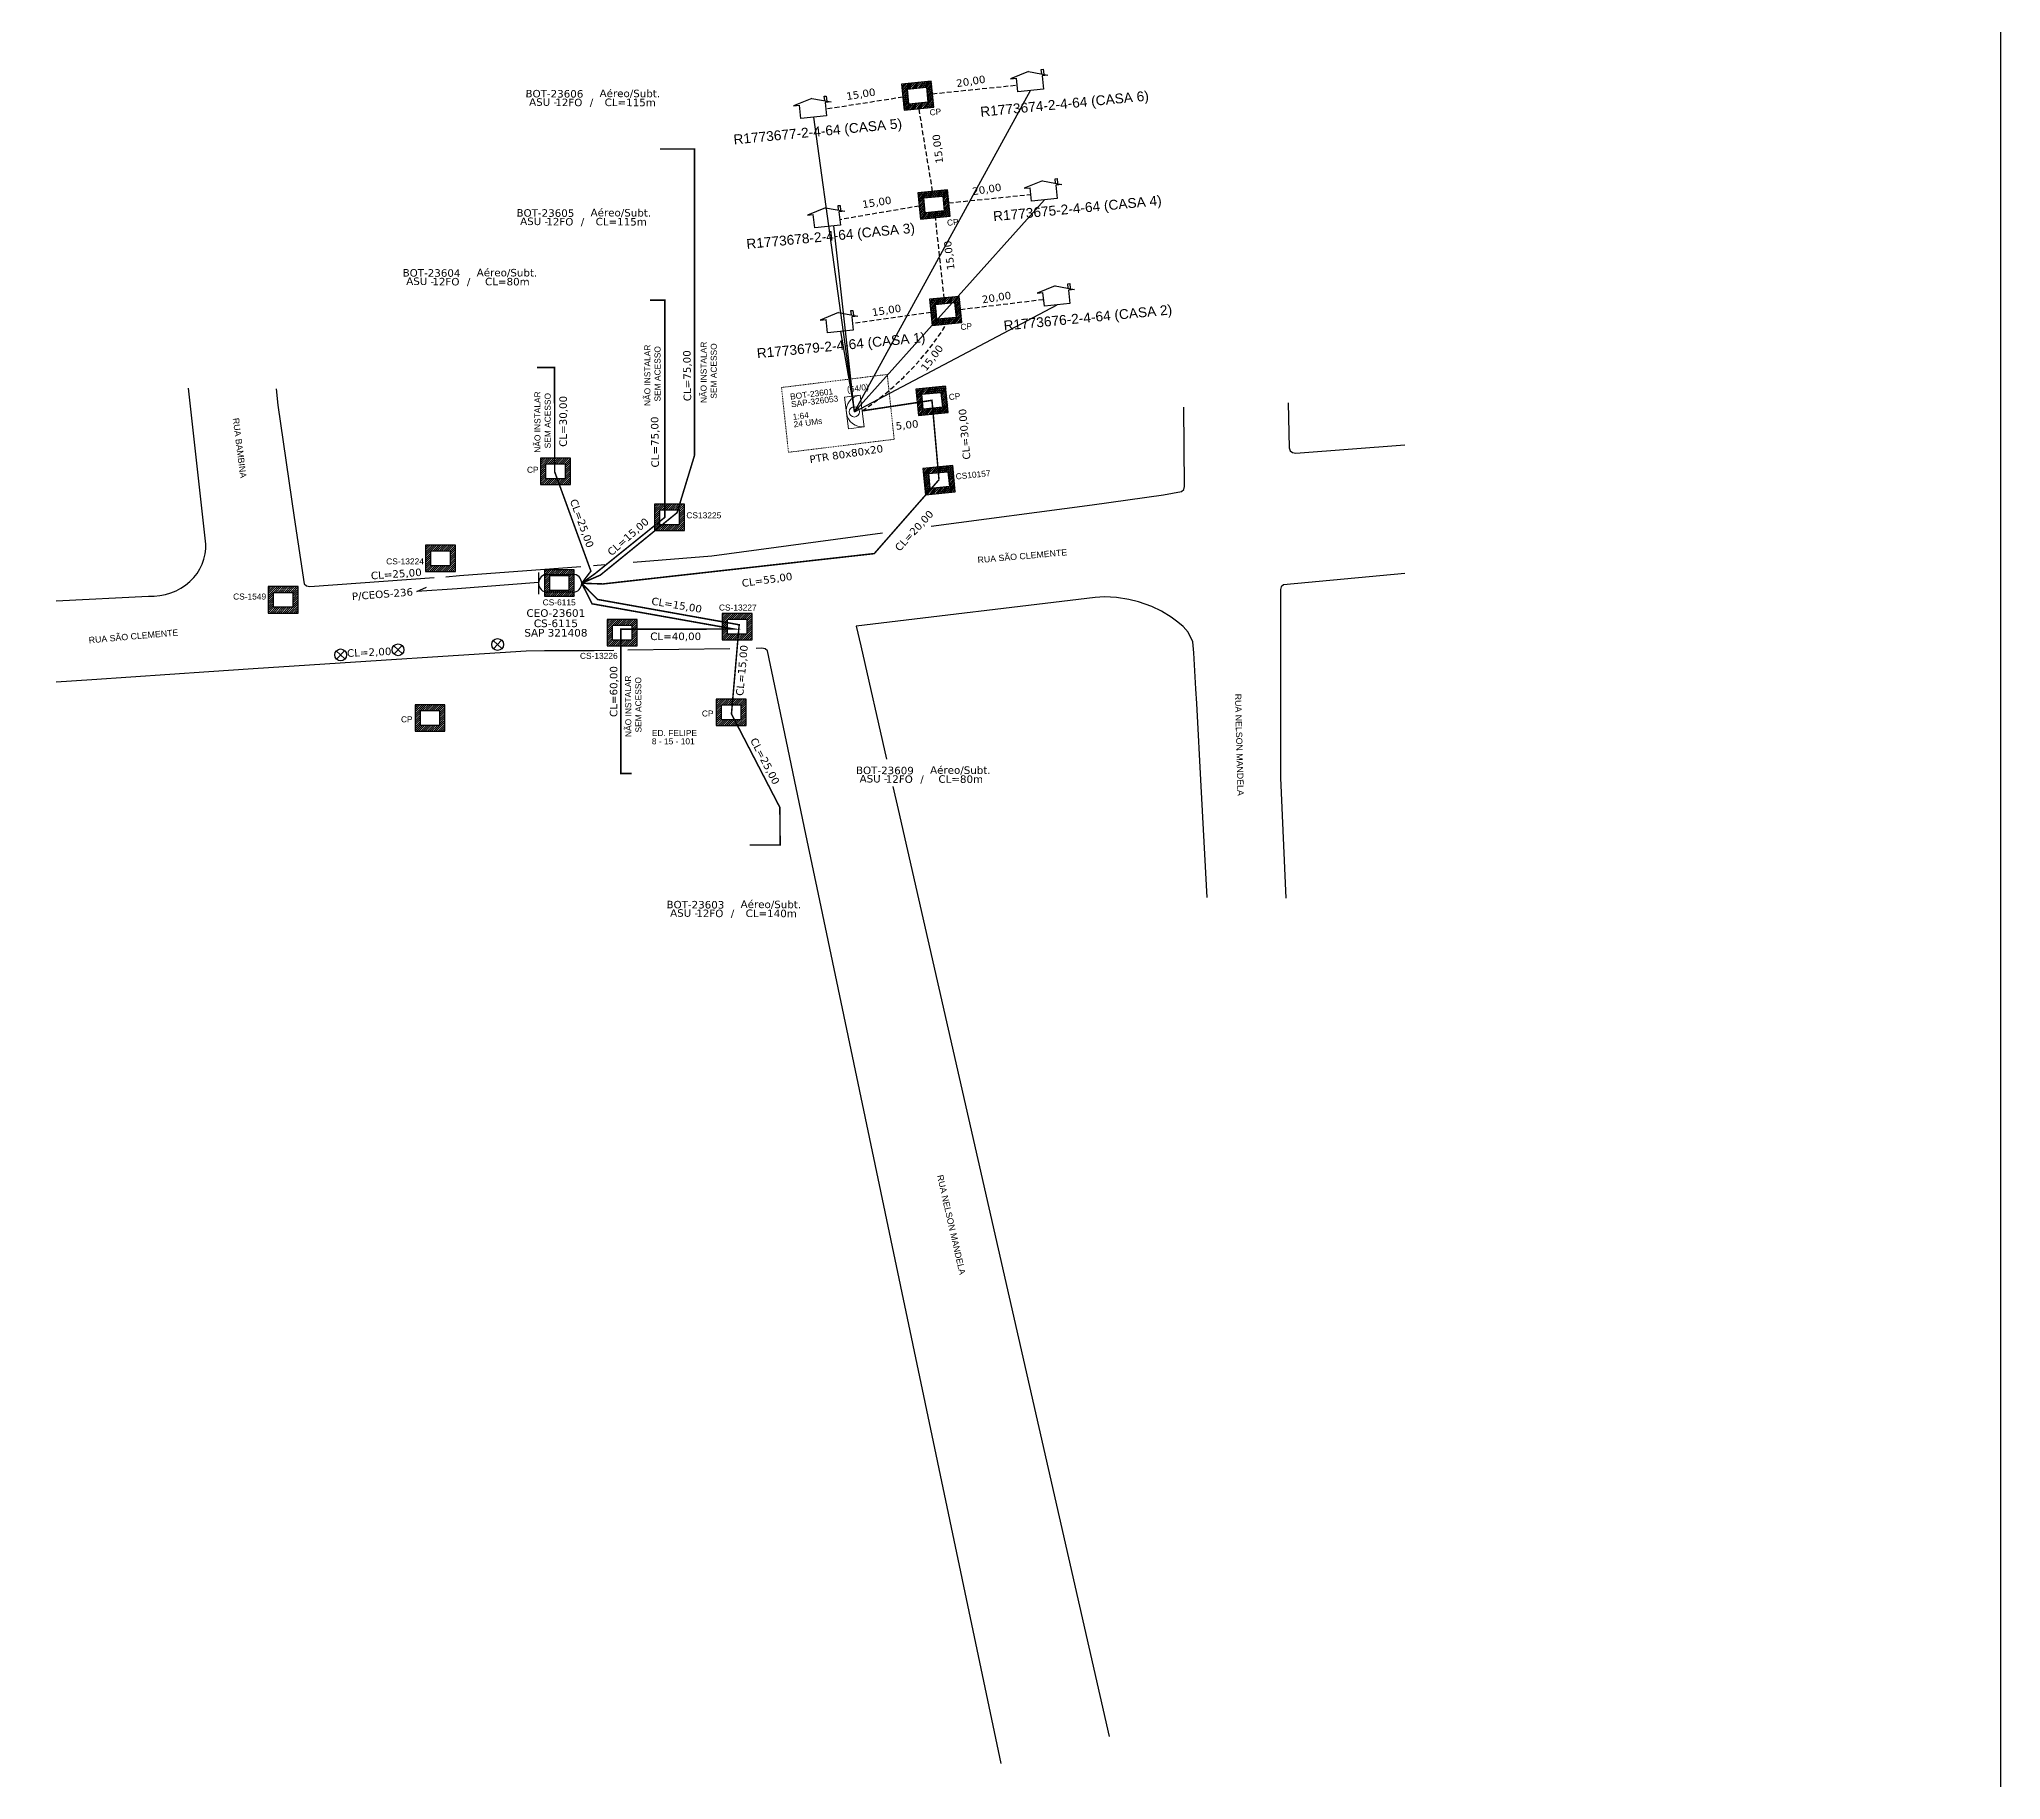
# Model space of a CAD drawing. Header units: metres. Extents: x -36 to 589825, y -8 to 9716245.
# Drawn here: x 589563.2 to 589825, y 9715850.4 to 9716082.7 of the extents above; entities that cross this region are included whole.
import ezdxf
from ezdxf.enums import TextEntityAlignment as Align

# ---------------------------------------------------------------- set-up
doc = ezdxf.new("R2010")
doc.units = ezdxf.units.M
doc.header["$LTSCALE"] = 0.5
doc.linetypes.add('DASHED', pattern=[19.05, 12.7, -6.35])
doc.linetypes.add('HIDDEN', pattern=[0.375, 0.25, -0.125])
for name, color, linetype in [('10.1-Caixas Subterrâneas', 5, 'Continuous'), ('20.4-CEOS', 1, 'Continuous'), ('20.5-CEO', 1, 'Continuous'), ('CAP a instalar', 1, 'Continuous'), ('celulas gpon', 7, 'Continuous'), ('cerco área', 2, 'Continuous'), ('DROP DE CLIENTE', 140, 'Continuous'), ('label_cabos', 7, 'Continuous'), ('locais', 7, 'Continuous'), ('locais legendas', 7, 'Continuous'), ('QUADRA', 7, 'Continuous'), ('Segmento de Logradouro Texto', 238, 'Continuous'), ('surveys', 7, 'Continuous'), ('surveys legendas', 7, 'Continuous')]:
    doc.layers.add(name, color=color, linetype=linetype)
for name, color, linetype, lineweight in [("20.0-LEGENDA DOS CDO'S", 1, 'Continuous', 0), ('20.1-CDO_INTERIOR', 1, 'Continuous', 0), ('Segmento Logradouro Texto', 238, 'Continuous', 0)]:
    doc.layers.add(name, color=color, linetype=linetype, lineweight=lineweight)
doc.styles.add('ARIAL', font='arial.ttf')
doc.styles.add('DIGICADE', font='arial.ttf')
doc.styles.add('siredit', font='verdana.ttf')
doc.styles.get("Standard").update_dxf_attribs({"font": 'arial.ttf'})

# ---------------------------------------------------------------- blocks, each defined once
blk = doc.blocks.new('*X1')
at = {"color": 0, "linetype": 'Continuous'}
for p, q in [((-1.25, 0.34099), (-0.49099, 1.1)), ((-1.25, 0.517767), (-0.667767, 1.1)), ((-1.25, 0.694544), (-0.844544, 1.1)), ((-1.25, 0.87132), (-1.02132, 1.1)), ((-1.25, 1.048097), (-1.198097, 1.1)), ((-1.25, 0.164214), (-0.8035, 0.610714)), ((-1.25, -0.012563), (-0.8035, 0.433937)), ((-1.25, -0.18934), (-0.8035, 0.25716)), ((-1.25, -0.366117), (-0.8035, 0.080383)), ((-0.789214, 0.625), (-0.314214, 1.1)), ((-0.612437, 0.625), (-0.137437, 1.1)), ((-0.43566, 0.625), (0.03934, 1.1)), ((-0.258883, 0.625), (0.216117, 1.1)), ((-0.082107, 0.625), (0.392893, 1.1)), ((0.09467, 0.625), (0.56967, 1.1)), ((0.271447, 0.625), (0.746447, 1.1)), ((0.448223, 0.625), (0.923223, 1.1)), ((0.625, 0.625), (1.1, 1.1)), ((0.801777, 0.625), (1.25, 1.073223)), ((0.8035, 0.449947), (1.25, 0.896447)), ((0.8035, 0.27317), (1.25, 0.71967)), ((0.8035, 0.096393), (1.25, 0.542893)), ((0.8035, -0.080383), (1.25, 0.366117)), ((0.8035, -0.25716), (1.25, 0.18934)), ((0.8035, -0.433937), (1.25, 0.012563)), ((-1.25, -0.542893), (-0.8035, -0.096393)), ((-1.25, -0.71967), (-0.8035, -0.27317)), ((-1.25, -0.896447), (-0.8035, -0.449947)), ((-1.25, -1.073223), (-0.801777, -0.625)), ((-1.1, -1.1), (-0.625, -0.625)), ((-0.923223, -1.1), (-0.448223, -0.625)), ((-0.746447, -1.1), (-0.271447, -0.625)), ((-0.56967, -1.1), (-0.09467, -0.625)), ((-0.392893, -1.1), (0.082107, -0.625)), ((-0.216117, -1.1), (0.258883, -0.625)), ((-0.03934, -1.1), (0.43566, -0.625)), ((0.137437, -1.1), (0.612437, -0.625)), ((0.314214, -1.1), (0.789214, -0.625)), ((0.49099, -1.1), (1.25, -0.34099)), ((0.667767, -1.1), (1.25, -0.517767)), ((0.8035, -0.610714), (1.25, -0.164214)), ((0.844544, -1.1), (1.25, -0.694544)), ((1.02132, -1.1), (1.25, -0.87132)), ((1.198097, -1.1), (1.25, -1.048097))]:
    blk.add_line(p, q, dxfattribs=at)
blk = doc.blocks.new('MANHOLE_MQ')
at = {"color": 0, "linetype": 'Continuous'}
for p, q in [((0.00000623, 0.00000569), (-0.00000627, 0.00000569)), ((-0.00000627, 0.00000569), (-0.00000627, -0.00000531)), ((-0.00000404, 0.00000331), (0.00000399, 0.00000331)), ((-0.00000404, -0.00000294), (-0.00000404, 0.00000331)), ((0.00000399, 0.00000331), (0.00000399, -0.00000294)), ((0.00000623, -0.00000531), (0.00000623, 0.00000569)), ((-0.00000627, -0.00000531), (0.00000623, -0.00000531)), ((0.00000399, -0.00000294), (-0.00000404, -0.00000294)), ((0.00000399, -0.00000294), (0.00000399, -0.00000294))]:
    blk.add_line(p, q, dxfattribs=at)
at = {"color": 0, "linetype": 'Continuous', "xscale": 5e-06, "yscale": 5e-06, "zscale": 1e-05}
blk.add_blockref('*X1', (-0.00000002, 0.00000019), dxfattribs=at)
blk = doc.blocks.new('POLE_POLE')
at = {"color": 1}
for p, q in [((-0.0000031, 0.0000069), (0.0000027, 0.0000015)), ((0.0000025, 0.0000071), (-0.0000029, 0.0000013))]:
    blk.add_line(p, q, dxfattribs=at)
blk.add_circle((-0.0000002, 0.0000042), 0.00000396, dxfattribs=at)
blk = doc.blocks.new('LEGENDA DOS CABOS')
at = {"layer": 'label_cabos', "color": 0, "style": 'siredit'}
for tag, p in [('TIPO_CABO', (2.74, 0.52)), ('ID', (4.24, 1.63)), ('CABO', (6.16, 0.47)), ('/', (9.19, 0.47)), ('METROS', (14.36, 0.47)), ('XX', (14.31, 1.67))]:
    blk.add_attdef(tag, text='', height=1, rotation=359.69, dxfattribs=at).set_placement(p, align=Align.MIDDLE_CENTER)
blk = doc.blocks.new('SURVEY_SURVEY')
for p, q in [((0.0000171, 0.0000132), (0.0000184, 0.0000132)), ((0.0000171, 0.0000103), (0.0000171, 0.0000132)), ((0.0000184, 0.0000132), (0.0000184, 0.0000099)), ((0.0000086, 0.0000127), (-0.000004, 0.000009)), ((-0.000004, 0.000009), (0, 0.000009)), ((0, 0), (0, 0.000009)), ((0.0000086, 0.0000127), (0.0000212, 0.000009)), ((0.0000212, 0.000009), (0.0000172, 0.000009)), ((0.0000172, 0.000009), (0.0000172, 0)), ((0.0000172, 0), (0, 0))]:
    blk.add_line(p, q)

msp = doc.modelspace()

# ---------------------------------------------------------------- linework, layer by layer
for points in [[(588986.47, 9715651.05), (589825.04, 9715651.05), (589825.04, 9716245.05), (588986.47, 9716245.05), (588986.47, 9715651.05)], [(589565.48, 9716007.75), (589577.84, 9716008.41), (589578.6, 9716008.41), (589579.35, 9716008.48), (589580.09, 9716008.62), (589580.81, 9716008.83), (589581.5, 9716009.12), (589582.16, 9716009.46), (589582.78, 9716009.87), (589583.35, 9716010.34), (589583.86, 9716010.86), (589584.3, 9716011.42), (589584.68, 9716012.03), (589584.99, 9716012.67), (589585.23, 9716013.34), (589585.39, 9716014.02), (589585.48, 9716014.71), (589585.48, 9716015.33), (589583.18, 9716036.13)]]:
    msp.add_lwpolyline(points)
at = {"color": 4, "linetype": 'DASHED', "ltscale": 0.1}
for points in [[(589682.47, 9716075.45), (589693.74, 9716076.61)], [(589678.5, 9716074.99), (589668.23, 9716073.38)], [(589682.48, 9716062.42), (589682.48, 9716062.42), (589680.66, 9716073.44), (589680.66, 9716073.44)], [(589680.68, 9716060.45), (589670.09, 9716058.64)], [(589684.65, 9716060.89), (589695.59, 9716062.01)], [(589684.03, 9716048.12), (589682.86, 9716058.92)], [(589686.21, 9716046.66), (589697.3, 9716048.01)], [(589682.23, 9716046.26), (589671.79, 9716044.78)]]:
    msp.add_lwpolyline(points, dxfattribs=at)
msp.add_arc((589651.11, 9716065.75), 39.34, 303.9542, 327.798, dxfattribs=at)
at = {"layer": '20.1-CDO_INTERIOR', "color": 1, "lineweight": 18}
msp.add_lwpolyline([(589671.24, 9716030.74), (589670.7, 9716034.95), (589672.81, 9716035.22), (589673.35, 9716031.01)], close=True, dxfattribs=at)
msp.add_circle((589672.03, 9716032.98), 0.68, dxfattribs=at)
msp.add_arc((589673.08, 9716033.12), 2.13, 97.319, 277.319, dxfattribs=at)
at = {"layer": '20.5-CEO', "color": 5}
for p, q in [((589631.09, 9716011.3), (589634.44, 9716011.3)), ((589634.44, 9716008.91), (589631.09, 9716008.91))]:
    msp.add_line(p, q, dxfattribs=at)
msp.add_lwpolyline([(589629.89, 9716011.55), (589629.89, 9716008.66)], dxfattribs=at)
for centre, start, end in [((589631.09, 9716010.11), 90, 270), ((589634.44, 9716010.11), 270, 90)]:
    msp.add_arc(centre, 1.2, start, end, dxfattribs=at)
at = {"layer": 'CAP a instalar', "color": 0, "ltscale": 5}
for p, q in [((589619.01, 9716009.37), (589613.62, 9716009)), ((589629.88, 9716010.21), (589619.01, 9716009.37))]:
    msp.add_line(p, q, dxfattribs=at)
at = {"layer": 'CAP a instalar', "color": 8, "ltscale": 5, "const_width": 0.2}
for points in [[(589635.64, 9716010.11), (589638.13, 9716011.2), (589648.37, 9716019.53), (589650.69, 9716027.15), (589650.69, 9716068.08), (589646.09, 9716068.08)], [(589635.64, 9716010.11), (589637.44, 9716011.41), (589646.73, 9716018.9), (589646.73, 9716047.89), (589644.77, 9716047.89)], [(589629.69, 9716038.92), (589632.02, 9716038.92), (589632.03, 9716025), (589636.87, 9716011.73), (589636.87, 9716011.73), (589635.64, 9716010.11)], [(589635.64, 9716010.11), (589637.76, 9716007.95), (589656.66, 9716004.57), (589655.63, 9715992.67), (589662.09, 9715980.19), (589662.13, 9715975.18), (589658.07, 9715975.18)], [(589635.64, 9716010.11), (589637.03, 9716007.37), (589655.97, 9716004), (589640.87, 9716003.98), (589640.87, 9715984.73), (589642.3, 9715984.73)]]:
    msp.add_lwpolyline(points, dxfattribs=at)
at = {"layer": 'CAP a instalar', "color": 1, "ltscale": 5, "const_width": 0.2}
for points in [[(589683.33, 9716023.93), (589682.39, 9716034.53), (589673.08, 9716033.12)], [(589635.64, 9716010.11), (589638.49, 9716010.02), (589674.69, 9716014.07), (589674.69, 9716014.07), (589683.33, 9716023.93)]]:
    msp.add_lwpolyline(points, dxfattribs=at)
at = {"layer": 'CAP a instalar', "color": 0, "ltscale": 5}
msp.add_lwpolyline([(589613.62, 9716009), (589614.92, 9716009.6)], dxfattribs=at)
at = {"layer": 'CAP a instalar', "ltscale": 5, "const_width": 0.2}
msp.add_lwpolyline([(589616.19, 9716002.34), (589616.19, 9716002.34)], dxfattribs=at)
at = {"layer": 'cerco área', "color": 0, "linetype": 'HIDDEN', "lineweight": 0}
msp.add_lwpolyline([(589662.31, 9716036.24), (589676.42, 9716037.98), (589677.35, 9716029.33), (589663.24, 9716027.59)], close=True, dxfattribs=at)
at = {"layer": 'DROP DE CLIENTE'}
for points in [[(589672.03, 9716032.98), (589695.55, 9716075.89)], [(589672.03, 9716032.98), (589666.61, 9716072.31)], [(589672.03, 9716032.98), (589697.4, 9716061.29)], [(589672.03, 9716032.98), (589669.31, 9716057.8)], [(589672.03, 9716032.98), (589699.11, 9716047.29)], [(589670.17, 9716043.71), (589672.03, 9716032.98)]]:
    msp.add_lwpolyline(points, dxfattribs=at)
at = {"layer": 'QUADRA'}
for points in [[(589565.48, 9716007.75), (589577.84, 9716008.41), (589578.6, 9716008.41), (589579.35, 9716008.48), (589580.09, 9716008.62), (589580.81, 9716008.83), (589581.5, 9716009.12), (589582.16, 9716009.46), (589582.78, 9716009.87), (589583.35, 9716010.34), (589583.86, 9716010.86), (589584.3, 9716011.42), (589584.68, 9716012.03), (589584.99, 9716012.67), (589585.23, 9716013.34), (589585.39, 9716014.02), (589585.48, 9716014.71), (589585.48, 9716015.33), (589583.18, 9716036.13)], [(589594.85, 9716036.08), (589595.07, 9716033.87), (589597.28, 9716018.91)], [(589729.91, 9716034.21), (589730.07, 9716028.17), (589730.21, 9716027.8), (589730.53, 9716027.55), (589730.95, 9716027.48), (589745.49, 9716028.59)], [(589729.91, 9716034.21), (589730.07, 9716028.17), (589730.21, 9716027.8), (589730.53, 9716027.55), (589730.95, 9716027.48), (589745.49, 9716028.59)], [(589682.3, 9716017.71), (589703.78, 9716020.59), (589713.3, 9716021.91), (589715.71, 9716022.36), (589716.01, 9716022.64), (589716.11, 9716023.02), (589716, 9716033.61)], [(589597.28, 9716018.91), (589598.59, 9716010.02), (589598.9, 9716009.75), (589599.35, 9716009.66), (589615.95, 9716010.87)], [(589642.5, 9716012.93), (589653, 9716013.78), (589675.77, 9716016.83)], [(589617.52, 9716010.98), (589619.32, 9716011.13), (589635.52, 9716012.36)], [(589637.23, 9716012.49), (589638.75, 9716012.62)], [(589745.49, 9716011.4), (589729.31, 9716009.92), (589729.01, 9716009.64), (589728.9, 9716009.26), (589728.91, 9715984.15), (589728.91, 9715984.15), (589729.6, 9715968.09)], [(589745.49, 9716011.4), (589729.31, 9716009.92), (589729.01, 9716009.64), (589728.9, 9716009.26), (589728.91, 9715984.15), (589728.91, 9715984.15), (589729.6, 9715968.09)], [(589719.13, 9715968.19), (589718.33, 9715983.04), (589717.73, 9715994.07), (589717.62, 9715996.03), (589717.36, 9716000.83), (589717.19, 9716002.3), (589716.57, 9716003.59), (589715.9, 9716004.35), (589715.22, 9716004.93), (589714.32, 9716005.6), (589713.04, 9716006.37), (589711.74, 9716007.01), (589709.96, 9716007.64), (589708.67, 9716007.96), (589707.04, 9716008.2), (589705.43, 9716008.28), (589704.17, 9716008.23), (589672.28, 9716004.37), (589672.28, 9716004.37), (589672.88, 9716001.75)], [(589617.11, 9716000.33), (589608.86, 9715999.81), (589591.79, 9715998.7)], [(589624.78, 9716000.83), (589617.11, 9716000.33)], [(589630.66, 9716001.07), (589628.21, 9716001.06), (589624.78, 9716000.83)], [(589637.31, 9716001.11), (589630.66, 9716001.07)], [(589639.91, 9716001.14), (589637.31, 9716001.11)], [(589655.42, 9716001.37), (589641.8, 9716001.17)], [(589662.99, 9715988.97), (589660.44, 9716001.11), (589660.11, 9716001.37), (589659.7, 9716001.43), (589658.93, 9716001.42)], [(589672.88, 9716001.75), (589676.33, 9715986.62)], [(589591.79, 9715998.7), (589585.9, 9715998.31), (589570.28, 9715997.24), (589565.48, 9715996.9)], [(589665.57, 9715976.64), (589662.99, 9715988.97)], [(589677.16, 9715982.98), (589677.86, 9715979.9)], [(589677.86, 9715979.9), (589706.06, 9715856.18)], [(589667.43, 9715967.79), (589665.57, 9715976.64)], [(589677.32, 9715920.69), (589667.43, 9715967.79)], [(589687.36, 9715872.86), (589677.32, 9715920.69)], [(589691.61, 9715852.6), (589687.36, 9715872.86)]]:
    msp.add_lwpolyline(points, dxfattribs=at)

# ---------------------------------------------------------------- block references
at = {"layer": '10.1-Caixas Subterrâneas', "color": 30, "xscale": 319787.5543111582, "yscale": 319787.5543111582, "zscale": 319787.5543111582}
for p, rotation in [((589680.47, 9716075.25), 185.6673910558519), ((589682.65, 9716060.73), 185.6673910558519), ((589684.21, 9716046.52), 185.6673910558519), ((589682.39, 9716034.53), 185.6673910558519), ((589632.13, 9716025.13), 180.0000000000628), ((589683.33, 9716023.93), 185.6673910558519), ((589647.34, 9716018.97), 180.0000000000628), ((589616.78, 9716013.51), 180.0000000000628), ((589632.65, 9716010.2), 180.0000000000628), ((589595.8, 9716007.96), 180.000000000063), ((589656.38, 9716004.38), 180.0000000000627), ((589641.04, 9716003.58), 180.0000000000627), ((589615.39, 9715992.17), 180.0000000000627), ((589655.59, 9715992.96), 180.0000000000626)]:
    msp.add_blockref('MANHOLE_MQ', p, dxfattribs=dict(at, rotation=rotation))
at = {"layer": 'label_cabos', "color": 0, "lineweight": 0}
for p, values in [((589627.76, 9716073.82), {'ID': 'BOT-23606', 'CABO': '12FO', 'METROS': 'CL=115m', 'XX': 'Aéreo/Subt.', '/': '/', 'TIPO_CABO': 'ASU -'}), ((589626.56, 9716057.9), {'ID': 'BOT-23605', 'CABO': '12FO', 'METROS': 'CL=115m', 'XX': 'Aéreo/Subt.', '/': '/', 'TIPO_CABO': 'ASU -'}), ((589611.36, 9716049.9), {'ID': 'BOT-23604', 'CABO': '12FO', 'METROS': 'CL=80m', 'XX': 'Aéreo/Subt.', '/': '/', 'TIPO_CABO': 'ASU -'}), ((589671.87, 9715983.5), {'ID': 'BOT-23609', 'CABO': '12FO', 'METROS': 'CL=80m', 'XX': 'Aéreo/Subt.', '/': '/', 'TIPO_CABO': 'ASU -'}), ((589646.58, 9715965.58), {'ID': 'BOT-23603', 'CABO': '12FO', 'METROS': 'CL=140m', 'XX': 'Aéreo/Subt.', '/': '/', 'TIPO_CABO': 'ASU -'})]:
    msp.add_blockref('LEGENDA DOS CABOS', p, dxfattribs=at).add_auto_attribs(values)
at = {"layer": 'locais', "color": 10, "xscale": 200000, "yscale": 200000, "zscale": 200000}
for p in [(589624.46, 9716001.1), (589603.51, 9715999.71), (589611.17, 9716000.39)]:
    msp.add_blockref('POLE_POLE', p, dxfattribs=at)
at = {"layer": 'surveys', "color": 255, "xscale": 200000, "yscale": 200000, "zscale": 200000, "rotation": 5.838977075025471}
for p in [(589693.84, 9716075.72), (589664.89, 9716072.13), (589695.69, 9716061.12), (589666.74, 9716057.54), (589697.39, 9716047.11), (589668.45, 9716043.53)]:
    msp.add_blockref('SURVEY_SURVEY', p, dxfattribs=at)

# ---------------------------------------------------------------- texts
at = {"layer": '10.1-Caixas Subterrâneas', "color": 30, "style": 'ARIAL'}
for s, p in [('CP', (589682.11, 9716072.54)), ('CP', (589684.44, 9716057.82)), ('CP', (589686.23, 9716043.9)), ('CP', (589684.67, 9716034.56)), ('CS10157', (589685.6, 9716023.96))]:
    msp.add_text(s, height=0.8, rotation=5.6674, dxfattribs=at).set_placement(p)
for s, p in [('CP', (589628.34, 9716024.86)), ('CS13225', (589649.61, 9716018.78)), ('CS-13224', (589609.55, 9716012.63)), ('CS-1549', (589589.12, 9716007.94)), ('CS-6115', (589630.43, 9716007.16)), ('CS-13227', (589653.96, 9716006.47)), ('CS-13226', (589635.41, 9716000.02)), ('CP', (589611.52, 9715991.55)), ('CP', (589651.68, 9715992.33))]:
    msp.add_text(s, height=0.8, dxfattribs=at).set_placement(p)
at = {"layer": "20.0-LEGENDA DOS CDO'S", "color": 1, "lineweight": 0, "style": 'ARIAL'}
msp.add_text('         (64/0)', height=0.8, rotation=7.2639, dxfattribs=at).set_placement((589671.16, 9716035.58), align=Align.CENTER)
for s, p in [('BOT-23601', (589663.51, 9716034.61)), ('SAP-326053', (589663.64, 9716033.59)), ('1:64', (589663.85, 9716031.91)), ('24 UMs', (589663.98, 9716030.91))]:
    msp.add_text(s, height=0.8, rotation=7.2639, dxfattribs=at).set_placement(p)
at = {"layer": '20.4-CEOS', "color": 7, "lineweight": 0, "style": 'siredit'}
msp.add_text('CEO-23601', height=1.01, dxfattribs=at).set_placement((589632.19, 9716006.64), align=Align.TOP_CENTER)
at = {"layer": '20.5-CEO', "color": 7, "lineweight": 0, "style": 'siredit'}
for s, p in [('SAP 321408', (589632.2, 9716004.01)), ('CS-6115', (589632.2, 9716005.27))]:
    msp.add_text(s, height=1.014, dxfattribs=at).set_placement(p, align=Align.TOP_CENTER)
at = {"layer": 'celulas gpon', "style": 'siredit'}
for s, rotation, p in [('15,00', 9.0644, (589671.04, 9716074.6)), ('20,00', 9.0644, (589685.72, 9716076.32)), ('15,00', 97.082, (589683.9, 9716066.2)), ('20,00', 9.0644, (589687.85, 9716061.9)), ('15,00', 9.0644, (589673.17, 9716060.17)), ('15,00', 97.082, (589685.42, 9716051.99)), ('15,00', 9.0644, (589674.47, 9716045.75)), ('20,00', 9.0644, (589689.15, 9716047.47)), ('CL=75,00', 90.6828, (589650.25, 9716034.42)), ('15,00', 52.9676, (589681.61, 9716038.33)), ('CL=30,00', 90, (589633.66, 9716028.32)), ('CL=75,00', 90.6828, (589645.95, 9716025.57)), ('5,00', 6.3768, (589677.61, 9716030.59)), ('CL=30,00', 95.0597, (589687.53, 9716026.67)), ('PTR 80x80x20 ', 8.6746, (589666.13, 9716026.13)), ('CL=25,00', 289.9188, (589634.05, 9716021.14)), ('CL=15,00', 41.3861, (589639.61, 9716013.7)), ('CL=20,00', 47.2866, (589678.07, 9716014.29)), ('CL=25,00', 4.0799, (589607.54, 9716010.62)), ('CL=55,00', 8.1562, (589657.09, 9716009.61)), ('P/CEOS-236', 4.4495, (589605.01, 9716007.85)), ('CL=15,00', 350.5941, (589644.89, 9716007.27)), ('CL=2,00', 2.5449, (589604.34, 9716000.28)), ('CL=15,00', 84.7143, (589657.2, 9715995.05)), ('CL=60,00', 90, (589640.4, 9715992.26)), ('CL=25,00', 297.4291, (589658.1, 9715989.16))]:
    msp.add_text(s, height=1, rotation=rotation, dxfattribs=at).set_placement(p)
msp.add_text('CL=40,00', height=1, dxfattribs=at).set_placement((589644.79, 9716002.53))
at = {"layer": 'locais legendas', "color": 8}
for s, rotation, p in [('NÃO INSTALAR', 90, (589652.31, 9716034.16)), ('SEM ACESSO', 90, (589653.67, 9716034.75)), ('NÃO INSTALAR', 90, (589644.81, 9716033.77)), ('SEM ACESSO', 90, (589646.16, 9716034.37)), ('NÃO INSTALAR', 90, (589630.14, 9716027.53)), ('SEM ACESSO', 90, (589631.5, 9716028.12)), ('NÃO INSTALAR', 90.3068, (589642.27, 9715989.6)), ('SEM ACESSO', 90.3068, (589643.62, 9715990.2))]:
    msp.add_text(s, height=0.8, rotation=rotation, dxfattribs=at).set_placement(p)
at = {"layer": 'Segmento de Logradouro Texto', "color": 3, "linetype": 'Continuous', "char_height": 0.8, "width": 16.9494, "attachment_point": 1, "style": 'DIGICADE'}
for s, insert in [('ED. FELIPE', (589645.01, 9715990.53)), ('8 - 15 - 101', (589645.01, 9715989.42))]:
    msp.add_mtext(s, dxfattribs=dict(at, insert=insert))
at = {"layer": 'Segmento Logradouro Texto', "color": 5, "linetype": 'Continuous', "char_height": 0.84, "attachment_point": 1, "style": 'DIGICADE'}
for s, insert, width, rotation in [('\\o\\l\\fArial|b0|i0|c0|p34;\\T1.0000000000;\\W1.0000000000;RUA BAMBINA', (589589.9, 9716032.23), 10.5361, 277.2099), ('\\o\\l\\fArial|b0|i0|c0|p34;\\T1.0000000000;\\W1.0000000000;RUA SÃO CLEMENTE', (589688.44, 9716013.63), 12.6656, 5.0182), ('\\o\\l\\fArial|b0|i0|c0|p34;\\T1.0000000000;\\W1.0000000000;RUA SÃO CLEMENTE', (589569.81, 9716002.93), 12.7092, 5.0179), ('\\fArial|b0|i0|c0|p34;\\W1.0000000000;\\T1.0000000000;\\o\\lRUA NELSON MANDELA', (589723.66, 9715995.38), 13.8657, 271.5204), ('\\fArial|b0|i0|c0|p34;\\W1.0000000000;\\T1.0000000000;\\o\\lRUA NELSON MANDELA', (589683.87, 9715931.23), 13.8657, 282.8338)]:
    msp.add_mtext(s, dxfattribs=dict(at, insert=insert, width=width, rotation=rotation))
at = {"layer": 'surveys legendas', "color": 0, "style": 'DIGICADE'}
for s, p in [('R1773674-2-4-64 (CASA 6) ', (589688.91, 9716072.38)), ('R1773677-2-4-64 (CASA 5) ', (589655.97, 9716068.68)), ('R1773675-2-4-64 (CASA 4) ', (589690.62, 9716058.43)), ('R1773678-2-4-64 (CASA 3) ', (589657.69, 9716054.73)), ('R1773676-2-4-64 (CASA 2) ', (589692.02, 9716043.84)), ('R1773679-2-4-64 (CASA 1) ', (589659.08, 9716040.14))]:
    msp.add_text(s, height=1.3099, rotation=5.5119, dxfattribs=at).set_placement(p)

doc.saveas('drawing.dxf')
